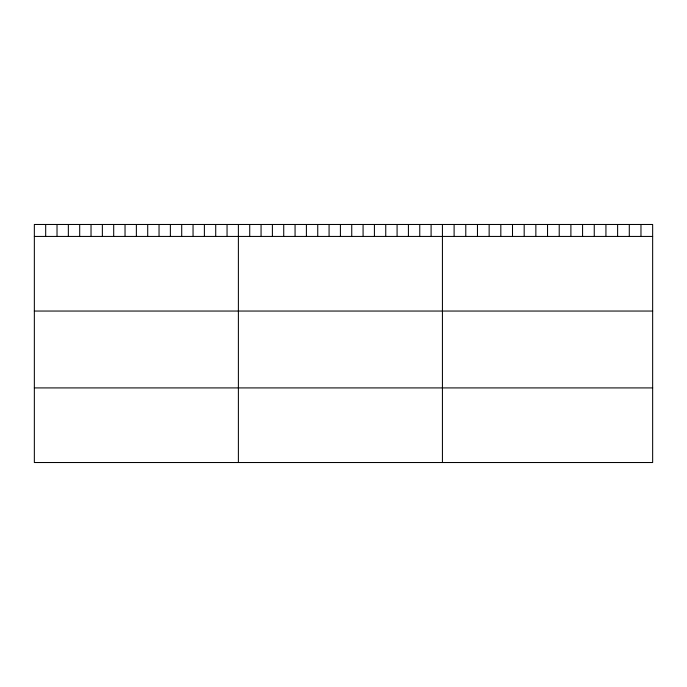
<?xml version="1.0" encoding="UTF-8"?>
<svg xmlns="http://www.w3.org/2000/svg" width="687" height="687" viewBox="0 0 687 687"><rect width="100%" height="100%" fill="white"/><g stroke="black" fill="none" stroke-linecap="round" stroke-linejoin="round"><path stroke-width="1.03" d="M652.65 236.44L652.65 462.523L34.35 462.523L34.35 224.477L652.65 224.477L652.65 236.44L34.35 236.44M34.35 311.048L652.65 311.048M34.35 387.915L652.65 387.915M640.971 224.477L640.971 236.44M629.292 224.477L629.292 236.44M617.613 224.477L617.613 236.44M605.934 224.477L605.934 236.44M594.255 224.477L594.255 236.44M582.576 224.477L582.576 236.44M570.897 224.477L570.897 236.44M559.218 224.477L559.218 236.44M547.539 224.477L547.539 236.44M535.86 224.477L535.86 236.44M524.181 224.477L524.181 236.44M512.502 224.477L512.502 236.44M500.823 224.477L500.823 236.44M489.144 224.477L489.144 236.44M477.465 224.477L477.465 236.44M465.786 224.477L465.786 236.44M454.107 224.477L454.107 236.44M442.428 224.477L442.428 462.523M431.093 224.477L431.093 236.44M419.757 224.477L419.757 236.44M408.422 224.477L408.422 236.44M397.086 224.477L397.086 236.44M385.75 224.477L385.75 236.44M374.415 224.477L374.415 236.44M363.079 224.477L363.079 236.44M351.744 224.477L351.744 236.44M340.409 224.477L340.409 236.44M329.073 224.477L329.073 236.44M317.738 224.477L317.738 236.44M306.402 224.477L306.402 236.44M295.067 224.477L295.067 236.44M283.731 224.477L283.731 236.44M272.395 224.477L272.395 236.44M261.06 224.477L261.06 236.44M249.725 224.477L249.725 236.44M238.389 224.477L238.389 462.523M227.053 224.477L227.053 236.44M215.718 224.477L215.718 236.44M204.382 224.477L204.382 236.44M193.047 224.477L193.047 236.44M181.712 224.477L181.712 236.44M170.376 224.477L170.376 236.44M159.04 224.477L159.04 236.44M147.705 224.477L147.705 236.44M136.37 224.477L136.37 236.44M125.034 224.477L125.034 236.44M113.699 224.477L113.699 236.44M102.363 224.477L102.363 236.44M91.028 224.477L91.028 236.44M79.692 224.477L79.692 236.44M68.356 224.477L68.356 236.44M57.021 224.477L57.021 236.44M45.686 224.477L45.686 236.44"/></g></svg>
